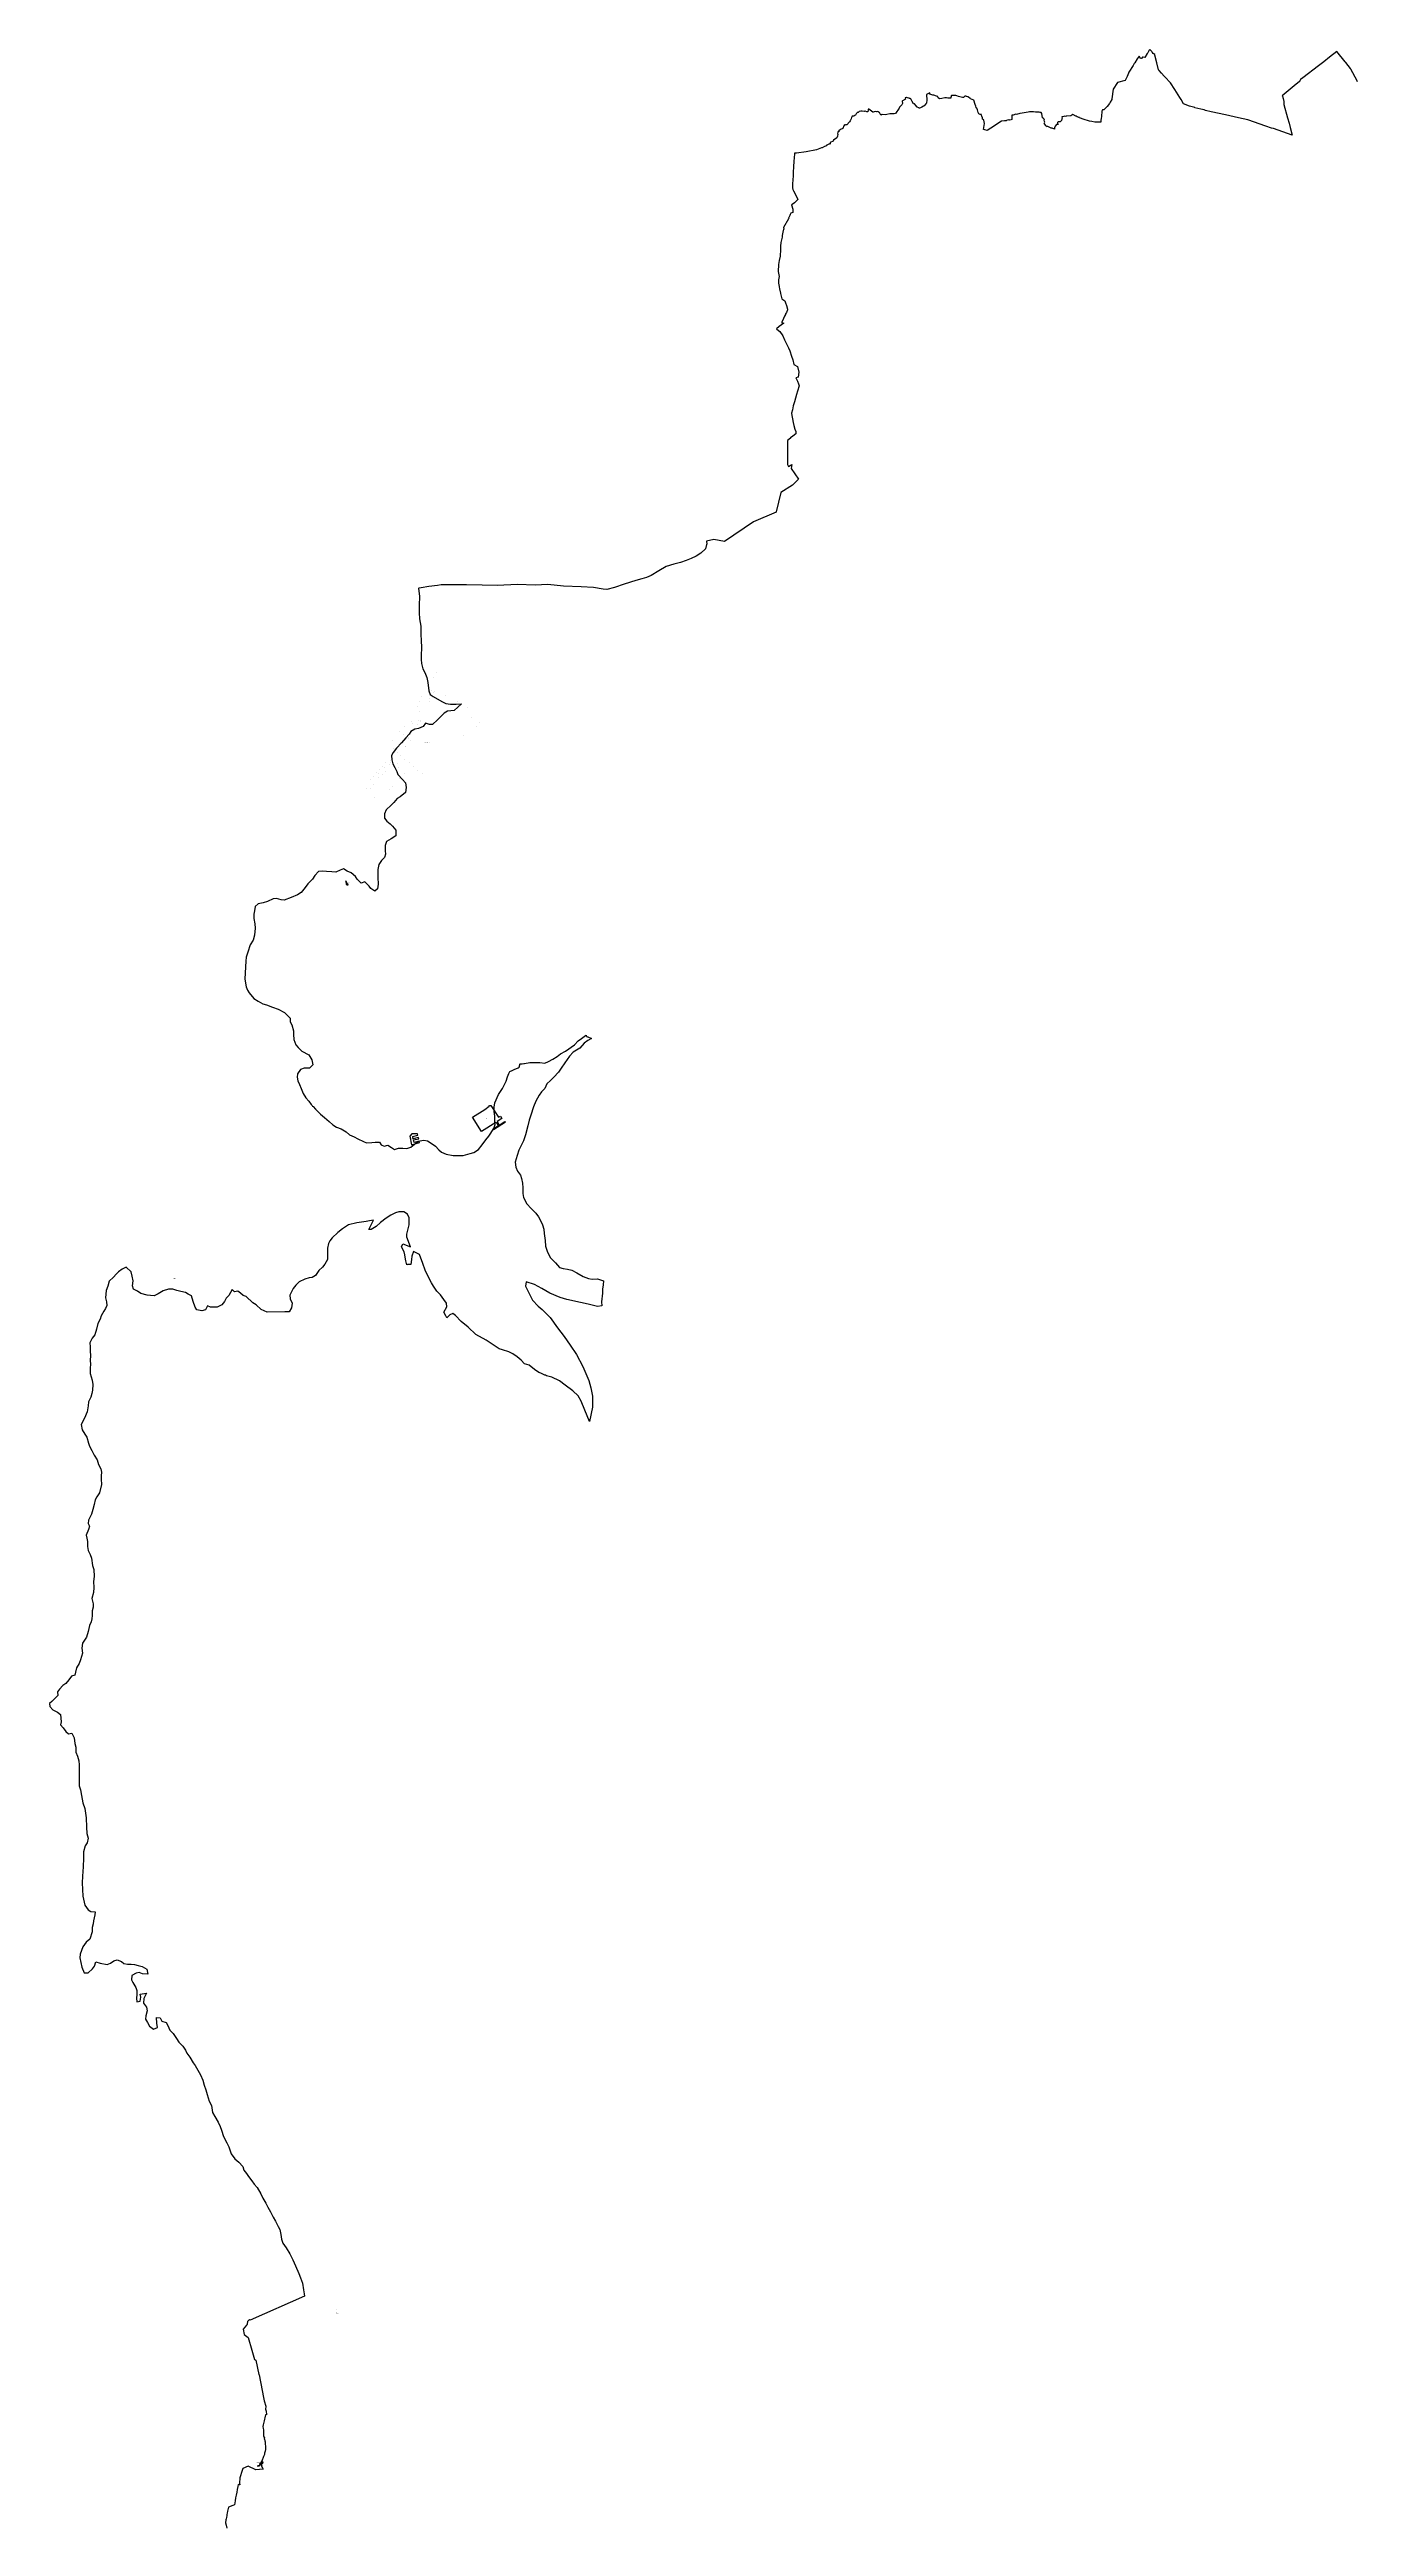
# Model space of a CAD drawing. Header units: metres. Extents: x 273377 to 358923, y 1974345 to 2116525.
# Drawn here: x 273377 to 310632, y 2045435 to 2115967 of the extents above; entities that cross this region are included whole.
import ezdxf

# ---------------------------------------------------------------- set-up
doc = ezdxf.new("R2010")
doc.units = ezdxf.units.M
for name, color, linetype in [('DISTRICT BOUNDRY', 86, 'Continuous'), ('HARBOUR', 1, 'Continuous'), ('HARBOUR TEXT', 250, 'Continuous'), ('PORT', 5, 'Continuous'), ('PORT TEXT', 7, 'Continuous')]:
    doc.layers.add(name, color=color, linetype=linetype)
doc.styles.get("Standard").update_dxf_attribs({"font": 'calibri.ttf'})

msp = doc.modelspace()

# ---------------------------------------------------------------- linework, layer by layer
at = {"layer": 'DISTRICT BOUNDRY'}
msp.add_polyline3d([(310635, 2115051, 0), (310623, 2115075, 0), (310446, 2115409, 0), (310437, 2115430, 0), (310297, 2115599, 0), (310286, 2115616, 0), (310047, 2115911, 0), (309836, 2115748, 0), (309671, 2115619, 0), (309520, 2115504, 0), (309074, 2115163, 0), (309010, 2115112, 0), (308994, 2115072, 0), (308989, 2115062, 0), (308978, 2115055, 0), (308825, 2114931, 0), (308490, 2114652, 0), (308494, 2114638, 0), (308511, 2114572, 0), (308535, 2114488, 0), (308533, 2114405, 0), (308637, 2114023, 0), (308688, 2113868, 0), (308718, 2113745, 0), (308767, 2113530, 0), (308242, 2113715, 0), (308179, 2113732, 0), (308023, 2113785, 0), (307510, 2113962, 0), (307510, 2113963, 0), (307245, 2114018, 0), (306869, 2114107, 0), (306469, 2114196, 0), (306306, 2114233, 0), (306265, 2114245, 0), (306175, 2114270, 0), (306003, 2114308, 0), (305997, 2114314, 0), (305851, 2114351, 0), (305675, 2114416, 0), (305610, 2114545, 0), (305573, 2114602, 0), (305430, 2114825, 0), (305303, 2115016, 0), (305278, 2115043, 0), (305172, 2115160, 0), (305129, 2115212, 0), (305048, 2115297, 0), (304983, 2115370, 0), (304965, 2115387, 0), (304918, 2115590, 0), (304862, 2115809, 0), (304858, 2115828, 0), (304858, 2115828, 0), (304813, 2115858, 0), (304784, 2115893, 0), (304772, 2115907, 0), (304771, 2115908, 0), (304716, 2115967, 0), (304690, 2115938, 0), (304690, 2115930, 0), (304657, 2115877, 0), (304640, 2115857, 0), (304578, 2115740, 0), (304530, 2115753, 0), (304513, 2115751, 0), (304490, 2115722, 0), (304475, 2115712, 0), (304452, 2115715, 0), (304414, 2115781, 0), (304412, 2115778, 0), (304354, 2115702, 0), (304288, 2115589, 0), (304275, 2115569, 0), (304244, 2115516, 0), (304117, 2115321, 0), (304109, 2115298, 0), (304071, 2115201, 0), (304018, 2115088, 0), (304018, 2115085, 0), (303799, 2115024, 0), (303670, 2114838, 0), (303635, 2114563, 0), (303631, 2114548, 0), (303584, 2114465, 0), (303569, 2114431, 0), (303503, 2114342, 0), (303504, 2114340, 0), (303411, 2114254, 0), (303370, 2114245, 0), (303351, 2114207, 0), (303338, 2114061, 0), (303331, 2114006, 0), (303325, 2113952, 0), (303319, 2113903, 0), (303320, 2113902, 0), (303196, 2113897, 0), (303148, 2113894, 0), (303070, 2113915, 0), (303003, 2113928, 0), (303002, 2113928, 0), (302822, 2113985, 0), (302814, 2113986, 0), (302743, 2114013, 0), (302741, 2114013, 0), (302716, 2114025, 0), (302712, 2114027, 0), (302693, 2114027, 0), (302657, 2114050, 0), (302651, 2114051, 0), (302650, 2114051, 0), (302617, 2114067, 0), (302607, 2114071, 0), (302522, 2114115, 0), (302472, 2114075, 0), (302333, 2114066, 0), (302325, 2114062, 0), (302300, 2114071, 0), (302272, 2114061, 0), (302221, 2114054, 0), (302221, 2114054, 0), (302215, 2114050, 0), (302220, 2114012, 0), (302214, 2113994, 0), (302197, 2113944, 0), (302167, 2113905, 0), (302103, 2113909, 0), (302092, 2113893, 0), (302090, 2113865, 0), (302100, 2113853, 0), (302107, 2113832, 0), (302070, 2113833, 0), (302058, 2113829, 0), (302022, 2113787, 0), (302006, 2113741, 0), (302005, 2113702, 0), (301988, 2113712, 0), (301980, 2113711, 0), (301957, 2113720, 0), (301934, 2113730, 0), (301922, 2113724, 0), (301908, 2113729, 0), (301909, 2113731, 0), (301811, 2113771, 0), (301795, 2113772, 0), (301791, 2113770, 0), (301783, 2113774, 0), (301764, 2113780, 0), (301766, 2113782, 0), (301755, 2113807, 0), (301720, 2113847, 0), (301716, 2113848, 0), (301712, 2113859, 0), (301729, 2113900, 0), (301704, 2113937, 0), (301713, 2113975, 0), (301712, 2113979, 0), (301700, 2113993, 0), (301690, 2114007, 0), (301663, 2114018, 0), (301638, 2114146, 0), (301637, 2114149, 0), (301620, 2114169, 0), (301620, 2114169, 0), (301595, 2114173, 0), (301592, 2114173, 0), (301561, 2114184, 0), (301554, 2114185, 0), (301521, 2114183, 0), (301501, 2114179, 0), (301466, 2114183, 0), (301461, 2114186, 0), (301402, 2114191, 0), (301356, 2114196, 0), (301290, 2114195, 0), (301251, 2114186, 0), (301250, 2114182, 0), (301134, 2114162, 0), (301022, 2114143, 0), (301020, 2114143, 0), (301015, 2114144, 0), (300924, 2114120, 0), (300900, 2114123, 0), (300828, 2114098, 0), (300786, 2114098, 0), (300785, 2114098, 0), (300783, 2114028, 0), (300783, 2113970, 0), (300735, 2113960, 0), (300714, 2113961, 0), (300697, 2113952, 0), (300686, 2113961, 0), (300637, 2113950, 0), (300622, 2113939, 0), (300576, 2113935, 0), (300488, 2113926, 0), (300190, 2113727, 0), (300088, 2113660, 0), (300019, 2113678, 0), (299981, 2113690, 0), (300007, 2113865, 0), (300001, 2113907, 0), (299989, 2113957, 0), (299989, 2113961, 0), (299952, 2113984, 0), (299952, 2114020, 0), (299937, 2114068, 0), (299918, 2114104, 0), (299925, 2114113, 0), (299891, 2114115, 0), (299888, 2114121, 0), (299850, 2114131, 0), (299849, 2114132, 0), (299838, 2114152, 0), (299828, 2114173, 0), (299818, 2114207, 0), (299811, 2114248, 0), (299791, 2114301, 0), (299775, 2114310, 0), (299774, 2114312, 0), (299771, 2114319, 0), (299765, 2114357, 0), (299747, 2114406, 0), (299707, 2114521, 0), (299610, 2114566, 0), (299600, 2114573, 0), (299553, 2114608, 0), (299544, 2114615, 0), (299544, 2114622, 0), (299507, 2114627, 0), (299505, 2114629, 0), (299496, 2114631, 0), (299496, 2114631, 0), (299480, 2114636, 0), (299447, 2114636, 0), (299427, 2114620, 0), (299413, 2114599, 0), (299383, 2114601, 0), (299309, 2114620, 0), (299267, 2114625, 0), (299222, 2114650, 0), (299196, 2114659, 0), (299162, 2114656, 0), (299161, 2114656, 0), (299140, 2114657, 0), (299116, 2114661, 0), (299070, 2114654, 0), (299059, 2114650, 0), (299057, 2114628, 0), (299051, 2114600, 0), (299054, 2114586, 0), (299050, 2114578, 0), (299007, 2114578, 0), (298965, 2114583, 0), (298926, 2114587, 0), (298912, 2114588, 0), (298899, 2114590, 0), (298896, 2114590, 0), (298876, 2114588, 0), (298790, 2114575, 0), (298723, 2114566, 0), (298689, 2114591, 0), (298675, 2114630, 0), (298674, 2114634, 0), (298642, 2114642, 0), (298563, 2114670, 0), (298537, 2114671, 0), (298506, 2114676, 0), (298449, 2114697, 0), (298448, 2114725, 0), (298448, 2114733, 0), (298355, 2114684, 0), (298363, 2114526, 0), (298364, 2114502, 0), (298357, 2114465, 0), (298356, 2114439, 0), (298340, 2114425, 0), (298287, 2114365, 0), (298271, 2114352, 0), (298228, 2114329, 0), (298209, 2114319, 0), (298206, 2114317, 0), (298181, 2114302, 0), (298154, 2114297, 0), (298152, 2114297, 0), (298140, 2114303, 0), (298094, 2114329, 0), (298091, 2114331, 0), (298083, 2114335, 0), (298058, 2114364, 0), (298016, 2114418, 0), (297990, 2114418, 0), (297989, 2114420, 0), (297951, 2114489, 0), (297926, 2114529, 0), (297919, 2114530, 0), (297911, 2114562, 0), (297890, 2114565, 0), (297888, 2114570, 0), (297864, 2114570, 0), (297860, 2114581, 0), (297817, 2114594, 0), (297800, 2114602, 0), (297797, 2114602, 0), (297790, 2114600, 0), (297760, 2114593, 0), (297758, 2114593, 0), (297753, 2114591, 0), (297757, 2114549, 0), (297673, 2114507, 0), (297665, 2114492, 0), (297673, 2114434, 0), (297653, 2114394, 0), (297591, 2114323, 0), (297574, 2114293, 0), (297478, 2114142, 0), (297434, 2114137, 0), (297434, 2114137, 0), (297417, 2114139, 0), (297401, 2114140, 0), (297352, 2114137, 0), (297338, 2114136, 0), (297314, 2114134, 0), (297227, 2114117, 0), (297226, 2114117, 0), (297179, 2114105, 0), (297098, 2114112, 0), (297085, 2114113, 0), (297074, 2114103, 0), (297063, 2114102, 0), (297063, 2114105, 0), (297050, 2114113, 0), (297018, 2114170, 0), (297003, 2114176, 0), (296992, 2114193, 0), (296966, 2114200, 0), (296940, 2114189, 0), (296937, 2114190, 0), (296931, 2114193, 0), (296891, 2114199, 0), (296841, 2114186, 0), (296824, 2114184, 0), (296792, 2114213, 0), (296714, 2114265, 0), (296707, 2114265, 0), (296697, 2114264, 0), (296693, 2114246, 0), (296682, 2114197, 0), (296660, 2114194, 0), (296614, 2114216, 0), (296604, 2114212, 0), (296584, 2114200, 0), (296520, 2114212, 0), (296485, 2114215, 0), (296442, 2114202, 0), (296411, 2114173, 0), (296410, 2114172, 0), (296395, 2114176, 0), (296386, 2114176, 0), (296369, 2114155, 0), (296357, 2114132, 0), (296335, 2114100, 0), (296305, 2114084, 0), (296298, 2114073, 0), (296244, 2114072, 0), (296237, 2114066, 0), (296221, 2114027, 0), (296215, 2113994, 0), (296178, 2113936, 0), (296162, 2113912, 0), (296088, 2113823, 0), (296050, 2113823, 0), (296046, 2113816, 0), (296022, 2113818, 0), (296004, 2113795, 0), (295976, 2113722, 0), (295910, 2113694, 0), (295863, 2113652, 0), (295869, 2113634, 0), (295856, 2113630, 0), (295838, 2113629, 0), (295832, 2113601, 0), (295817, 2113570, 0), (295828, 2113554, 0), (295822, 2113498, 0), (295802, 2113457, 0), (295708, 2113384, 0), (295696, 2113354, 0), (295608, 2113315, 0), (295610, 2113275, 0), (295589, 2113280, 0), (295515, 2113242, 0), (295507, 2113239, 0), (295508, 2113229, 0), (295455, 2113207, 0), (295380, 2113171, 0), (295369, 2113169, 0), (295220, 2113109, 0), (295219, 2113111, 0), (294933, 2113050, 0), (294655, 2113013, 0), (294655, 2113013, 0), (294594, 2113018, 0), (294584, 2112868, 0), (294580, 2112805, 0), (294568, 2112606, 0), (294562, 2112493, 0), (294555, 2112377, 0), (294549, 2112243, 0), (294543, 2112156, 0), (294536, 2112027, 0), (294553, 2111985, 0), (294572, 2111944, 0), (294632, 2111819, 0), (294689, 2111694, 0), (294596, 2111598, 0), (294556, 2111575, 0), (294513, 2111549, 0), (294545, 2111421, 0), (294549, 2111422, 0), (294552, 2111416, 0), (294547, 2111329, 0), (294488, 2111303, 0), (294469, 2111270, 0), (294468, 2111238, 0), (294430, 2111166, 0), (294431, 2111163, 0), (294423, 2111148, 0), (294287, 2110895, 0), (294291, 2110856, 0), (294282, 2110848, 0), (294266, 2110766, 0), (294248, 2110673, 0), (294242, 2110625, 0), (294206, 2110474, 0), (294204, 2110465, 0), (294201, 2110374, 0), (294195, 2110208, 0), (294193, 2110150, 0), (294190, 2110118, 0), (294184, 2110080, 0), (294163, 2109955, 0), (294141, 2109848, 0), (294132, 2109642, 0), (294140, 2109599, 0), (294160, 2109500, 0), (294141, 2109406, 0), (294138, 2109310, 0), (294158, 2109220, 0), (294159, 2109213, 0), (294172, 2109150, 0), (294199, 2109027, 0), (294200, 2109019, 0), (294233, 2108865, 0), (294325, 2108814, 0), (294343, 2108758, 0), (294367, 2108680, 0), (294399, 2108577, 0), (294401, 2108554, 0), (294364, 2108478, 0), (294344, 2108438, 0), (294337, 2108421, 0), (294316, 2108376, 0), (294287, 2108309, 0), (294244, 2108218, 0), (294230, 2108192, 0), (294291, 2108174, 0), (294160, 2108081, 0), (294086, 2108010, 0), (294095, 2108003, 0), (294180, 2107938, 0), (294261, 2107813, 0), (294310, 2107703, 0), (294366, 2107588, 0), (294426, 2107474, 0), (294468, 2107390, 0), (294512, 2107239, 0), (294547, 2107135, 0), (294581, 2106999, 0), (294679, 2106938, 0), (294716, 2106780, 0), (294704, 2106633, 0), (294639, 2106617, 0), (294678, 2106521, 0), (294712, 2106443, 0), (294734, 2106393, 0), (294683, 2106237, 0), (294654, 2106140, 0), (294622, 2106040, 0), (294593, 2105939, 0), (294563, 2105819, 0), (294536, 2105709, 0), (294511, 2105611, 0), (294523, 2105546, 0), (294541, 2105446, 0), (294561, 2105342, 0), (294579, 2105258, 0), (294604, 2105154, 0), (294631, 2105094, 0), (294638, 2105028, 0), (294553, 2104955, 0), (294486, 2104905, 0), (294478, 2104899, 0), (294399, 2104837, 0), (294396, 2104743, 0), (294395, 2104625, 0), (294396, 2104531, 0), (294398, 2104425, 0), (294396, 2104355, 0), (294393, 2104246, 0), (294394, 2104155, 0), (294424, 2104091, 0), (294518, 2104148, 0), (294502, 2104040, 0), (294712, 2103734, 0), (294535, 2103560, 0), (294203, 2103353, 0), (294079, 2102803, 0), (294076, 2102791, 0), (293430, 2102521, 0), (292598, 2101958, 0), (292299, 2102017, 0), (292092, 2101967, 0), (292100, 2101880, 0), (292091, 2101872, 0), (292057, 2101753, 0), (291924, 2101625, 0), (291793, 2101537, 0), (291657, 2101472, 0), (291509, 2101420, 0), (291346, 2101364, 0), (291162, 2101309, 0), (290938, 2101243, 0), (290731, 2101121, 0), (290511, 2100990, 0), (290382, 2100934, 0), (290244, 2100891, 0), (290079, 2100844, 0), (289742, 2100745, 0), (289470, 2100645, 0), (289255, 2100587, 0), (289146, 2100599, 0), (288876, 2100645, 0), (288522, 2100669, 0), (288020, 2100687, 0), (287569, 2100735, 0), (287209, 2100716, 0), (286705, 2100732, 0), (286128, 2100707, 0), (285698, 2100712, 0), (285258, 2100721, 0), (284956, 2100728, 0), (284823, 2100726, 0), (284823, 2100726, 0), (284822, 2100726, 0), (284536, 2100720, 0), (284425, 2100707, 0), (284179, 2100677, 0), (283963, 2100638, 0), (283900, 2100627, 0), (283884, 2100624, 0), (283912, 2100399, 0), (283910, 2100136, 0), (283909, 2099931, 0), (283911, 2099755, 0), (283949, 2099544, 0), (283952, 2099309, 0), (283965, 2099141, 0), (283976, 2098941, 0), (283962, 2098712, 0), (283967, 2098595, 0), (283970, 2098485, 0), (284012, 2098336, 0), (284069, 2098227, 0), (284124, 2098086, 0), (284149, 2097940, 0), (284178, 2097708, 0), (284217, 2097601, 0), (284305, 2097543, 0), (284555, 2097397, 0), (284665, 2097345, 0), (284797, 2097326, 0), (284956, 2097323, 0), (285112, 2097331, 0), (284905, 2097149, 0), (284713, 2097130, 0), (284614, 2097065, 0), (284549, 2097002, 0), (284426, 2096882, 0), (284287, 2096747, 0), (284198, 2096750, 0), (284084, 2096784, 0), (284023, 2096688, 0), (283890, 2096636, 0), (283783, 2096611, 0), (283673, 2096552, 0), (283619, 2096473, 0), (283526, 2096369, 0), (283407, 2096229, 0), (283259, 2096071, 0), (283162, 2095951, 0), (283122, 2095860, 0), (283125, 2095738, 0), (283155, 2095626, 0), (283210, 2095521, 0), (283274, 2095412, 0), (283302, 2095323, 0), (283431, 2095182, 0), (283515, 2095083, 0), (283536, 2094957, 0), (283513, 2094811, 0), (283362, 2094687, 0), (283279, 2094637, 0), (283186, 2094521, 0), (283108, 2094447, 0), (282968, 2094317, 0), (282914, 2094202, 0), (282923, 2094076, 0), (282985, 2093997, 0), (283080, 2093915, 0), (283151, 2093847, 0), (283240, 2093740, 0), (283244, 2093581, 0), (283110, 2093494, 0), (282979, 2093416, 0), (282937, 2093297, 0), (282937, 2093149, 0), (282951, 2093059, 0), (282923, 2092955, 0), (282835, 2092875, 0), (282761, 2092763, 0), (282730, 2092613, 0), (282733, 2092482, 0), (282731, 2092391, 0), (282734, 2092203, 0), (282721, 2092063, 0), (282645, 2092005, 0), (282531, 2092073, 0), (282478, 2092146, 0), (282360, 2092264, 0), (282256, 2092233, 0), (282137, 2092342, 0), (282094, 2092422, 0), (281969, 2092520, 0), (281856, 2092566, 0), (281748, 2092639, 0), (281652, 2092599, 0), (281529, 2092545, 0), (281421, 2092550, 0), (281267, 2092561, 0), (281155, 2092567, 0), (281036, 2092560, 0), (280936, 2092446, 0), (280869, 2092345, 0), (280733, 2092207, 0), (280654, 2092106, 0), (280546, 2091959, 0), (280439, 2091897, 0), (280257, 2091825, 0), (280063, 2091744, 0), (279977, 2091754, 0), (279842, 2091794, 0), (279746, 2091784, 0), (279588, 2091703, 0), (279458, 2091669, 0), (279323, 2091642, 0), (279239, 2091562, 0), (279214, 2091442, 0), (279196, 2091343, 0), (279199, 2091226, 0), (279222, 2091066, 0), (279236, 2090946, 0), (279219, 2090750, 0), (279181, 2090605, 0), (279092, 2090469, 0), (279026, 2090260, 0), (278977, 2090117, 0), (278971, 2090008, 0), (278962, 2089842, 0), (278941, 2089499, 0), (278974, 2089276, 0), (279012, 2089179, 0), (279068, 2089103, 0), (279196, 2088946, 0), (279317, 2088871, 0), (279452, 2088797, 0), (279558, 2088767, 0), (279724, 2088701, 0), (279889, 2088639, 0), (280074, 2088550, 0), (280231, 2088381, 0), (280236, 2088276, 0), (280279, 2088193, 0), (280323, 2088024, 0), (280325, 2087915, 0), (280335, 2087776, 0), (280396, 2087628, 0), (280460, 2087552, 0), (280564, 2087447, 0), (280762, 2087339, 0), (280853, 2087202, 0), (280873, 2087051, 0), (280786, 2086964, 0), (280628, 2086956, 0), (280530, 2086926, 0), (280439, 2086795, 0), (280429, 2086703, 0), (280452, 2086604, 0), (280495, 2086496, 0), (280548, 2086377, 0), (280603, 2086237, 0), (280679, 2086117, 0), (280759, 2086019, 0), (280830, 2085926, 0), (280865, 2085887, 0), (280860, 2085880, 0), (280884, 2085867, 0), (280956, 2085789, 0), (281099, 2085653, 0), (281207, 2085554, 0), (281340, 2085440, 0), (281446, 2085350, 0), (281551, 2085285, 0), (281683, 2085230, 0), (281829, 2085151, 0), (281925, 2085066, 0), (282052, 2085002, 0), (282158, 2084950, 0), (282317, 2084873, 0), (282403, 2084839, 0), (282559, 2084846, 0), (282648, 2084856, 0), (282772, 2084855, 0), (282824, 2084779, 0), (282906, 2084738, 0), (283017, 2084766, 0), (283120, 2084701, 0), (283206, 2084643, 0), (283321, 2084686, 0), (283436, 2084683, 0), (283551, 2084670, 0), (283664, 2084715, 0), (283766, 2084788, 0), (283873, 2084886, 0), (284038, 2084914, 0), (284146, 2084890, 0), (284248, 2084827, 0), (284374, 2084737, 0), (284464, 2084637, 0), (284538, 2084564, 0), (284679, 2084508, 0), (284874, 2084471, 0), (285156, 2084474, 0), (285360, 2084528, 0), (285461, 2084559, 0), (285600, 2084641, 0), (285699, 2084773, 0), (285801, 2084918, 0), (285891, 2085022, 0), (286030, 2085243, 0), (286066, 2085359, 0), (286063, 2085449, 0), (286062, 2085594, 0), (286044, 2085722, 0), (286044, 2085854, 0), (286062, 2085973, 0), (286169, 2086208, 0), (286276, 2086377, 0), (286381, 2086586, 0), (286425, 2086717, 0), (286457, 2086810, 0), (286492, 2086868, 0), (286492, 2086868, 0), (286556, 2086896, 0), (286608, 2086918, 0), (286721, 2086968, 0), (286752, 2086986, 0), (286769, 2087060, 0), (286769, 2087073, 0), (286769, 2087079, 0), (286783, 2087080, 0), (286795, 2087082, 0), (286839, 2087088, 0), (286890, 2087092, 0), (286902, 2087094, 0), (287058, 2087122, 0), (287059, 2087122, 0), (287177, 2087118, 0), (287346, 2087119, 0), (287488, 2087107, 0), (287594, 2087148, 0), (287713, 2087214, 0), (287832, 2087297, 0), (287936, 2087365, 0), (288076, 2087444, 0), (288327, 2087627, 0), (288439, 2087737, 0), (288526, 2087809, 0), (288640, 2087892, 0), (288658, 2087899, 0), (288668, 2087865, 0), (288703, 2087851, 0), (288708, 2087849, 0), (288819, 2087806, 0), (288712, 2087748, 0), (288604, 2087675, 0), (288479, 2087534, 0), (288294, 2087416, 0), (288186, 2087306, 0), (288054, 2087114, 0), (287954, 2086965, 0), (287877, 2086850, 0), (287739, 2086709, 0), (287643, 2086610, 0), (287542, 2086512, 0), (287482, 2086379, 0), (287395, 2086282, 0), (287321, 2086188, 0), (287226, 2086017, 0), (287158, 2085855, 0), (287085, 2085618, 0), (287037, 2085477, 0), (287001, 2085319, 0), (286930, 2085060, 0), (286877, 2084890, 0), (286808, 2084758, 0), (286744, 2084630, 0), (286698, 2084470, 0), (286639, 2084287, 0), (286656, 2084146, 0), (286706, 2084031, 0), (286791, 2083915, 0), (286822, 2083818, 0), (286847, 2083690, 0), (286855, 2083549, 0), (286856, 2083393, 0), (286878, 2083274, 0), (286968, 2083102, 0), (287098, 2082962, 0), (287225, 2082834, 0), (287307, 2082730, 0), (287365, 2082624, 0), (287423, 2082497, 0), (287456, 2082373, 0), (287464, 2082249, 0), (287492, 2082050, 0), (287508, 2081891, 0), (287565, 2081723, 0), (287646, 2081561, 0), (287791, 2081420, 0), (287904, 2081289, 0), (288005, 2081254, 0), (288130, 2081240, 0), (288254, 2081205, 0), (288396, 2081135, 0), (288579, 2081029, 0), (288726, 2080967, 0), (288835, 2080953, 0), (288985, 2080958, 0), (289153, 2080903, 0), (289144, 2080787, 0), (289126, 2080671, 0), (289128, 2080555, 0), (289103, 2080303, 0), (289105, 2080197, 0), (288990, 2080175, 0), (288872, 2080198, 0), (288719, 2080236, 0), (288505, 2080287, 0), (288110, 2080377, 0), (287924, 2080426, 0), (287632, 2080554, 0), (287401, 2080690, 0), (287187, 2080801, 0), (286956, 2080881, 0), (286935, 2080751, 0), (287134, 2080351, 0), (287295, 2080184, 0), (287405, 2080089, 0), (287634, 2079856, 0), (287849, 2079571, 0), (288037, 2079318, 0), (288205, 2079077, 0), (288391, 2078804, 0), (288567, 2078465, 0), (288742, 2078070, 0), (288799, 2077860, 0), (288839, 2077623, 0), (288847, 2077336, 0), (288847, 2077335, 0), (288841, 2077309, 0), (288755, 2076902, 0), (288622, 2077223, 0), (288517, 2077479, 0), (288430, 2077628, 0), (288283, 2077770, 0), (288062, 2077937, 0), (287901, 2078056, 0), (287684, 2078164, 0), (287534, 2078196, 0), (287502, 2078214, 0), (287489, 2078221, 0), (287451, 2078238, 0), (287374, 2078274, 0), (287319, 2078299, 0), (287193, 2078383, 0), (287035, 2078499, 0), (286909, 2078540, 0), (286811, 2078650, 0), (286701, 2078745, 0), (286571, 2078829, 0), (286460, 2078884, 0), (286276, 2078941, 0), (286183, 2078970, 0), (286067, 2079047, 0), (285818, 2079219, 0), (285522, 2079380, 0), (285298, 2079581, 0), (285098, 2079745, 0), (284944, 2079913, 0), (284862, 2079974, 0), (284781, 2079935, 0), (284695, 2079850, 0), (284663, 2079906, 0), (284610, 2080010, 0), (284690, 2080166, 0), (284684, 2080268, 0), (284611, 2080375, 0), (284509, 2080503, 0), (284406, 2080610, 0), (284311, 2080750, 0), (284257, 2080851, 0), (284180, 2080988, 0), (284078, 2081211, 0), (284011, 2081396, 0), (283912, 2081652, 0), (283749, 2081743, 0), (283693, 2081608, 0), (283690, 2081508, 0), (283665, 2081369, 0), (283659, 2081368, 0), (283613, 2081371, 0), (283577, 2081373, 0), (283550, 2081358, 0), (283543, 2081401, 0), (283530, 2081473, 0), (283484, 2081696, 0), (283483, 2081708, 0), (283478, 2081718, 0), (283474, 2081726, 0), (283403, 2081876, 0), (283438, 2081959, 0), (283661, 2081874, 0), (283555, 2082149, 0), (283552, 2082238, 0), (283584, 2082348, 0), (283617, 2082497, 0), (283619, 2082695, 0), (283570, 2082799, 0), (283467, 2082871, 0), (283323, 2082870, 0), (283231, 2082845, 0), (283096, 2082772, 0), (282970, 2082693, 0), (282803, 2082564, 0), (282681, 2082453, 0), (282541, 2082362, 0), (282471, 2082362, 0), (282605, 2082629, 0), (282492, 2082616, 0), (282392, 2082598, 0), (282126, 2082561, 0), (281889, 2082498, 0), (281724, 2082390, 0), (281588, 2082285, 0), (281429, 2082130, 0), (281362, 2082048, 0), (281320, 2081964, 0), (281291, 2081835, 0), (281292, 2081719, 0), (281293, 2081683, 0), (281299, 2081515, 0), (281218, 2081377, 0), (281148, 2081291, 0), (281049, 2081200, 0), (280949, 2081061, 0), (280858, 2080995, 0), (280770, 2080986, 0), (280650, 2080956, 0), (280491, 2080876, 0), (280392, 2080777, 0), (280320, 2080687, 0), (280223, 2080495, 0), (280234, 2080390, 0), (280286, 2080270, 0), (280272, 2080135, 0), (280201, 2080024, 0), (280083, 2080019, 0), (279576, 2080010, 0), (279402, 2080091, 0), (279265, 2080218, 0), (279170, 2080282, 0), (278981, 2080458, 0), (278895, 2080486, 0), (278820, 2080554, 0), (278739, 2080606, 0), (278644, 2080590, 0), (278579, 2080660, 0), (278528, 2080574, 0), (278480, 2080485, 0), (278409, 2080415, 0), (278360, 2080312, 0), (278288, 2080223, 0), (278152, 2080152, 0), (277959, 2080154, 0), (277881, 2080194, 0), (277824, 2080080, 0), (277712, 2080047, 0), (277572, 2080077, 0), (277522, 2080155, 0), (277465, 2080314, 0), (277418, 2080481, 0), (277325, 2080525, 0), (277248, 2080575, 0), (277117, 2080603, 0), (277008, 2080633, 0), (276886, 2080668, 0), (276762, 2080665, 0), (276616, 2080617, 0), (276472, 2080530, 0), (276361, 2080478, 0), (276255, 2080490, 0), (276162, 2080494, 0), (275976, 2080543, 0), (275879, 2080608, 0), (275769, 2080672, 0), (275743, 2080766, 0), (275759, 2080908, 0), (275729, 2081037, 0), (275698, 2081157, 0), (275564, 2081298, 0), (275442, 2081239, 0), (275340, 2081160, 0), (275272, 2081092, 0), (275199, 2081005, 0), (275078, 2080892, 0), (275036, 2080751, 0), (274989, 2080626, 0), (274970, 2080419, 0), (275000, 2080304, 0), (275010, 2080204, 0), (274974, 2080119, 0), (274920, 2080038, 0), (274852, 2079904, 0), (274818, 2079813, 0), (274756, 2079693, 0), (274715, 2079531, 0), (274670, 2079369, 0), (274595, 2079271, 0), (274529, 2079143, 0), (274539, 2079028, 0), (274538, 2078898, 0), (274544, 2078779, 0), (274536, 2078638, 0), (274546, 2078528, 0), (274537, 2078415, 0), (274534, 2078263, 0), (274593, 2078078, 0), (274613, 2077953, 0), (274605, 2077791, 0), (274580, 2077700, 0), (274557, 2077593, 0), (274489, 2077462, 0), (274481, 2077346, 0), (274452, 2077170, 0), (274373, 2076992, 0), (274274, 2076814, 0), (274304, 2076658, 0), (274384, 2076534, 0), (274438, 2076449, 0), (274489, 2076285, 0), (274514, 2076196, 0), (274585, 2076077, 0), (274650, 2075943, 0), (274737, 2075804, 0), (274773, 2075671, 0), (274842, 2075555, 0), (274854, 2075453, 0), (274850, 2075350, 0), (274848, 2075258, 0), (274857, 2075105, 0), (274798, 2074869, 0), (274722, 2074754, 0), (274674, 2074666, 0), (274646, 2074539, 0), (274611, 2074397, 0), (274570, 2074259, 0), (274485, 2074085, 0), (274480, 2073998, 0), (274516, 2073915, 0), (274484, 2073827, 0), (274424, 2073660, 0), (274437, 2073573, 0), (274458, 2073485, 0), (274461, 2073339, 0), (274478, 2073225, 0), (274537, 2073111, 0), (274571, 2073006, 0), (274600, 2072800, 0), (274635, 2072686, 0), (274647, 2072487, 0), (274626, 2072346, 0), (274637, 2072171, 0), (274627, 2072031, 0), (274582, 2071859, 0), (274620, 2071705, 0), (274620, 2071610, 0), (274596, 2071510, 0), (274591, 2071377, 0), (274587, 2071283, 0), (274566, 2071197, 0), (274513, 2071086, 0), (274481, 2070923, 0), (274433, 2070762, 0), (274315, 2070588, 0), (274298, 2070445, 0), (274317, 2070305, 0), (274258, 2070114, 0), (274226, 2070011, 0), (274141, 2069882, 0), (274116, 2069763, 0), (274099, 2069675, 0), (274006, 2069643, 0), (273928, 2069544, 0), (273840, 2069439, 0), (273752, 2069380, 0), (273657, 2069273, 0), (273603, 2069201, 0), (273618, 2069093, 0), (273533, 2069011, 0), (273440, 2068929, 0), (273377, 2068867, 0), (273389, 2068781, 0), (273469, 2068689, 0), (273602, 2068625, 0), (273687, 2068553, 0), (273696, 2068456, 0), (273712, 2068351, 0), (273691, 2068258, 0), (273768, 2068177, 0), (273842, 2068068, 0), (273919, 2068005, 0), (274013, 2068026, 0), (274080, 2067891, 0), (274098, 2067730, 0), (274122, 2067622, 0), (274126, 2067485, 0), (274171, 2067371, 0), (274216, 2067236, 0), (274226, 2067119, 0), (274221, 2066941, 0), (274218, 2066760, 0), (274219, 2066527, 0), (274260, 2066410, 0), (274290, 2066249, 0), (274325, 2066045, 0), (274387, 2065875, 0), (274419, 2065614, 0), (274434, 2065349, 0), (274440, 2065169, 0), (274476, 2065036, 0), (274450, 2064900, 0), (274389, 2064820, 0), (274346, 2064650, 0), (274346, 2064468, 0), (274333, 2064221, 0), (274318, 2063957, 0), (274303, 2063764, 0), (274330, 2063386, 0), (274366, 2063215, 0), (274387, 2063130, 0), (274474, 2062991, 0), (274555, 2062944, 0), (274678, 2062939, 0), (274670, 2062847, 0), (274634, 2062678, 0), (274616, 2062591, 0), (274594, 2062489, 0), (274594, 2062366, 0), (274528, 2062158, 0), (274420, 2062070, 0), (274324, 2061938, 0), (274252, 2061736, 0), (274241, 2061625, 0), (274268, 2061496, 0), (274297, 2061358, 0), (274362, 2061201, 0), (274478, 2061204, 0), (274605, 2061314, 0), (274658, 2061387, 0), (274698, 2061515, 0), (274823, 2061479, 0), (275016, 2061439, 0), (275116, 2061478, 0), (275208, 2061538, 0), (275305, 2061573, 0), (275424, 2061519, 0), (275493, 2061465, 0), (275594, 2061442, 0), (275702, 2061443, 0), (275794, 2061441, 0), (275904, 2061405, 0), (276012, 2061378, 0), (276145, 2061303, 0), (276178, 2061162, 0), (276025, 2061173, 0), (275928, 2061207, 0), (275841, 2061194, 0), (275717, 2061123, 0), (275710, 2061000, 0), (275749, 2060920, 0), (275834, 2060783, 0), (275860, 2060700, 0), (275868, 2060580, 0), (275858, 2060483, 0), (275864, 2060375, 0), (275959, 2060389, 0), (275974, 2060510, 0), (275961, 2060597, 0), (276136, 2060622, 0), (276068, 2060471, 0), (276054, 2060335, 0), (276142, 2060219, 0), (276160, 2060117, 0), (276125, 2059972, 0), (276109, 2059880, 0), (276166, 2059782, 0), (276223, 2059683, 0), (276339, 2059600, 0), (276454, 2059647, 0), (276432, 2059767, 0), (276426, 2059931, 0), (276524, 2059916, 0), (276576, 2059824, 0), (276697, 2059781, 0), (276744, 2059702, 0), (276802, 2059565, 0), (276899, 2059470, 0), (276995, 2059328, 0), (277059, 2059226, 0), (277175, 2059116, 0), (277249, 2058995, 0), (277290, 2058909, 0), (277373, 2058795, 0), (277471, 2058640, 0), (277525, 2058564, 0), (277597, 2058424, 0), (277677, 2058297, 0), (277743, 2058142, 0), (277785, 2058001, 0), (277833, 2057864, 0), (277865, 2057731, 0), (277924, 2057545, 0), (277987, 2057426, 0), (278022, 2057227, 0), (278084, 2057112, 0), (278176, 2056943, 0), (278237, 2056822, 0), (278275, 2056717, 0), (278337, 2056544, 0), (278424, 2056356, 0), (278483, 2056248, 0), (278555, 2056050, 0), (278658, 2055907, 0), (278774, 2055811, 0), (278888, 2055682, 0), (278916, 2055579, 0), (278985, 2055482, 0), (279045, 2055403, 0), (279139, 2055274, 0), (279207, 2055186, 0), (279291, 2055083, 0), (279397, 2054909, 0), (279454, 2054787, 0), (279535, 2054643, 0), (279592, 2054529, 0), (279672, 2054397, 0), (279746, 2054245, 0), (279814, 2054127, 0), (279889, 2053980, 0), (279933, 2053891, 0), (279967, 2053751, 0), (279982, 2053612, 0), (280023, 2053501, 0), (280115, 2053365, 0), (280218, 2053199, 0), (280306, 2053025, 0), (280382, 2052856, 0), (280480, 2052640, 0), (280529, 2052518, 0), (280583, 2052365, 0), (280612, 2052171, 0), (280629, 2052057, 0), (280640, 2051991, 0), (279089, 2051306, 0), (279074, 2051328, 0), (279012, 2051269, 0), (279010, 2051209, 0), (279005, 2051185, 0), (278990, 2051166, 0), (278895, 2051056, 0), (278917, 2050897, 0), (279032, 2050816, 0), (279141, 2050457, 0), (279220, 2050192, 0), (279258, 2050173, 0), (279340, 2049763, 0), (279344, 2049749, 0), (279436, 2049305, 0), (279456, 2049215, 0), (279456, 2049206, 0), (279495, 2049011, 0), (279534, 2048856, 0), (279535, 2048849, 0), (279530, 2048772, 0), (279536, 2048747, 0), (279545, 2048717, 0), (279551, 2048690, 0), (279560, 2048656, 0), (279560, 2048646, 0), (279561, 2048612, 0), (279559, 2048612, 0), (279530, 2048616, 0), (279521, 2048578, 0), (279491, 2048446, 0), (279465, 2048331, 0), (279454, 2048284, 0), (279462, 2048229, 0), (279463, 2048220, 0), (279468, 2048185, 0), (279470, 2048170, 0), (279472, 2048144, 0), (279474, 2048089, 0), (279475, 2048060, 0), (279470, 2048010, 0), (279481, 2047989, 0), (279496, 2047957, 0), (279495, 2047933, 0), (279499, 2047919, 0), (279501, 2047915, 0), (279512, 2047894, 0), (279513, 2047874, 0), (279514, 2047862, 0), (279515, 2047854, 0), (279516, 2047847, 0), (279517, 2047840, 0), (279519, 2047829, 0), (279520, 2047823, 0), (279521, 2047789, 0), (279525, 2047711, 0), (279527, 2047688, 0), (279527, 2047678, 0), (279532, 2047630, 0), (279531, 2047623, 0), (279520, 2047580, 0), (279505, 2047521, 0), (279499, 2047496, 0), (279496, 2047485, 0), (279475, 2047423, 0), (279427, 2047290, 0), (279402, 2047220, 0), (279397, 2047204, 0), (279426, 2047193, 0), (279430, 2047192, 0), (279408, 2047167, 0), (279445, 2047105, 0), (279458, 2047064, 0), (279252, 2047047, 0), (279034, 2047155, 0), (278884, 2047085, 0), (278864, 2047031, 0), (278798, 2046821, 0), (278797, 2046815, 0), (278791, 2046670, 0), (278794, 2046620, 0), (278783, 2046623, 0), (278754, 2046628, 0), (278741, 2046569, 0), (278726, 2046490, 0), (278708, 2046408, 0), (278692, 2046330, 0), (278679, 2046253, 0), (278663, 2046160, 0), (278655, 2046112, 0), (278647, 2046055, 0), (278596, 2046032, 0), (278474, 2045980, 0), (278465, 2045944, 0), (278449, 2045867, 0), (278449, 2045862, 0), (278441, 2045822, 0), (278431, 2045767, 0), (278426, 2045747, 0), (278415, 2045689, 0), (278409, 2045656, 0), (278403, 2045626, 0), (278385, 2045534, 0), (278404, 2045469, 0), (278429, 2045387, 0)], dxfattribs=at)
at = {"layer": 'HARBOUR', "flags": 128}
msp.add_lwpolyline([(283867, 2085053), (283859, 2085093), (283695, 2085086), (283640, 2085020), (283687, 2084782), (283915, 2084841), (283908, 2084881), (283763, 2084847), (283747, 2084916), (283892, 2084948), (283884, 2084984), (283739, 2084950), (283724, 2085019)], close=True, dxfattribs=at)
at = {"layer": 'PORT', "flags": 128}
for points, const_width in [([(284022, 2095316), (283348, 2095886), (283062, 2096143), (283054, 2096136), (283025, 2096160), (283486, 2096701), (283537, 2096658), (283428, 2096530), (283432, 2096511), (283660, 2096320), (283849, 2096725), (283642, 2096825), (284321, 2098281), (284400, 2098237), (284375, 2097719), (284398, 2097694), (284663, 2097572), (284691, 2097578), (284803, 2097529), (284808, 2097499), (285279, 2097257), (285203, 2097041), (285647, 2096823), (285551, 2096701), (285180, 2096435), (284979, 2096273)], 0.2), ([(284327, 2097686), (284224, 2097462), (284032, 2097552), (284135, 2097773), (284145, 2097774)], 0.2), ([(284333, 2097694), (284148, 2097782), (284144, 2097791), (284219, 2097950), (284231, 2097951), (284342, 2097899)], 0.2), ([(284253, 2097985), (284365, 2098223), (284371, 2098220), (284347, 2098067), (284343, 2097925), (284256, 2097964)], 0.2), ([(283704, 2096815), (283692, 2096828), (283742, 2096930), (283756, 2096936), (283935, 2096852), (283929, 2096839), (283976, 2096817), (283927, 2096709)], 0.2), ([(283842, 2097132), (284027, 2097044), (283941, 2096867), (283786, 2096940), (283793, 2096958), (283767, 2096969), (283774, 2096985), (283768, 2096987), (283833, 2097131)], 0.2), ([(283845, 2097155), (283847, 2097145), (284033, 2097056), (284119, 2097247), (283935, 2097334), (283927, 2097331)], 0.2), ([(283945, 2097347), (283942, 2097360), (284024, 2097538), (284031, 2097537), (284219, 2097448), (284124, 2097262)], 0.2), ([(283120, 2096174), (283249, 2096321), (283265, 2096317), (283523, 2096097), (283492, 2096074), (283393, 2095942), (283365, 2095889), (283104, 2096128), (283103, 2096139), (283127, 2096169)], 0.2), ([(283269, 2096352), (283274, 2096327), (283535, 2096106), (283575, 2096194), (283658, 2096302), (283423, 2096501), (283400, 2096503), (283376, 2096478)], 0.2), ([(283412, 2095203), (283397, 2095210), (283377, 2095213), (283353, 2095210), (283332, 2095197), (283301, 2095163), (282752, 2094552), (282435, 2094839), (282428, 2094854), (282373, 2094903), (282362, 2094904), (282316, 2094944), (282986, 2095688), (283127, 2095561), (283193, 2095636), (283131, 2095693), (283118, 2095678), (283109, 2095687), (283057, 2095630), (283035, 2095651), (283203, 2095837), (283224, 2095816), (283191, 2095780), (283194, 2095763), (283260, 2095702), (283289, 2095736), (283339, 2095691), (283249, 2095594), (283525, 2095303)], 0.2), ([(282942, 2095403), (283092, 2095569), (283088, 2095582), (283033, 2095632), (283022, 2095634), (282870, 2095469), (282874, 2095455), (282930, 2095405)], 0.2), ([(282450, 2094857), (282598, 2095020), (282595, 2095035), (282536, 2095089), (282523, 2095074), (282527, 2095070), (282507, 2095048), (282499, 2095056), (282393, 2094937), (282397, 2094933), (282380, 2094917), (282382, 2094910), (282439, 2094858)], 0.2), ([(282547, 2095091), (282602, 2095041), (282615, 2095038), (282760, 2095201), (282757, 2095214), (282701, 2095263), (282688, 2095265), (282544, 2095105)], 0.2), ([(282766, 2095221), (282777, 2095220), (282923, 2095380), (282919, 2095392), (282863, 2095444), (282850, 2095446), (282707, 2095286), (282710, 2095271)], 0.2), ([(276834, 2080733), (276840, 2080751), (276848, 2080781), (276849, 2080786), (276848, 2080787), (276851, 2080796), (276852, 2080797), (276864, 2080839), (276869, 2080858), (276868, 2080860), (276870, 2080868), (276872, 2080869), (276881, 2080902), (276890, 2080938), (276900, 2080971), (276893, 2080980), (276886, 2080980), (276889, 2080993), (276948, 2080997), (276948, 2080995), (276970, 2080996), (276970, 2081000), (276976, 2081000), (276977, 2080986), (276971, 2080986), (276971, 2080989), (276949, 2080986), (276949, 2080984), (276909, 2080982), (276906, 2080969), (276892, 2080915), (276896, 2080914), (276896, 2080916), (276902, 2080916), (276902, 2080914), (276912, 2080915), (276912, 2080908), (276897, 2080906), (276895, 2080898), (276892, 2080899), (276895, 2080909), (276890, 2080910), (276878, 2080867), (276879, 2080866), (276877, 2080857), (276876, 2080856), (276866, 2080823), (276858, 2080795), (276859, 2080794), (276857, 2080785), (276855, 2080784), (276840, 2080731)], 0.1), ([(281645, 2051520), (281527, 2051421), (281522, 2051440), (281521, 2051461), (281519, 2051472), (281524, 2051487), (281526, 2051497), (281522, 2051525), (281525, 2051543), (281526, 2051555), (281524, 2051566), (281518, 2051568), (281516, 2051573), (281522, 2051583), (281531, 2051591), (281545, 2051594), (281540, 2051623), (281543, 2051625), (281542, 2051626), (281543, 2051628), (281547, 2051628), (281555, 2051622), (281565, 2051608), (281592, 2051615), (281593, 2051605), (281603, 2051605), (281603, 2051605), (281613, 2051606), (281616, 2051604), (281617, 2051589), (281637, 2051590), (281639, 2051565), (281640, 2051557), (281641, 2051546), (281644, 2051519)], 0.2)]:
    msp.add_lwpolyline(points, close=True, dxfattribs=dict(at, const_width=const_width))
for points in [[(281879, 2092178), (281876, 2092206), (281851, 2092204), (281843, 2092261), (281824, 2092257), (281817, 2092296), (281815, 2092296), (281831, 2092186), (281855, 2092188), (281856, 2092177)], [(285914, 2085897), (285943, 2085897), (286161, 2085565), (286219, 2085596), (286263, 2085525), (286126, 2085438), (286185, 2085339), (286348, 2085444), (286363, 2085421), (286024, 2085206), (286010, 2085230), (286165, 2085327), (286116, 2085406), (286099, 2085398), (286086, 2085415), (285686, 2085157), (285424, 2085566), (285778, 2085785), (285896, 2085878), (285890, 2085886)], [(279414, 2047292), (279389, 2047242), (279377, 2047248), (279358, 2047211), (279369, 2047207), (279357, 2047178), (279355, 2047174), (279352, 2047172), (279350, 2047171), (279305, 2047161), (279306, 2047155), (279351, 2047165), (279354, 2047166), (279357, 2047168), (279359, 2047170), (279362, 2047174), (279374, 2047204), (279397, 2047195), (279414, 2047230), (279421, 2047228), (279427, 2047241), (279448, 2047231), (279450, 2047236), (279435, 2047243), (279445, 2047268), (279464, 2047260), (279466, 2047267), (279446, 2047277), (279448, 2047281)]]:
    msp.add_lwpolyline(points, close=True, dxfattribs=at)

# ---------------------------------------------------------------- texts
at = {"layer": 'HARBOUR TEXT', "insert": (283661, 2084949), "char_height": 10, "width": 159.28, "attachment_point": 1}
msp.add_mtext('{\\W6.53785; }KARANJA FISHING \\P{\\W6.74247;  }HARBOUR', dxfattribs=at)
at = {"layer": 'PORT TEXT', "char_height": 10, "attachment_point": 1}
for s, insert, width in [('{\\W9.17045;       }JAWAHARLAL NEHRU PORT AUTHORITY', (283798, 2096253), 710.91), ('{\\W9.865;         }MORA PORT', (281533, 2092246), 710.91), ('KARANJA PORT ', (285802, 2085538), 108.33), ('MANDVA PORT', (276916, 2080980), 61.65), ('{\\W4.060426; }BORLI MANDLA \\P{\\W6.58853;  }PORT ', (279262, 2047267), 127.22)]:
    msp.add_mtext(s, dxfattribs=dict(at, insert=insert, width=width))
at = {"layer": 'PORT TEXT', "insert": (281550, 2051522), "char_height": 10, "attachment_point": 1}
msp.add_mtext_dynamic_manual_height_columns('REVDANDA BANDAR ', width=33, gutter_width=1, heights=[0], dxfattribs=at)

doc.saveas('drawing.dxf')
